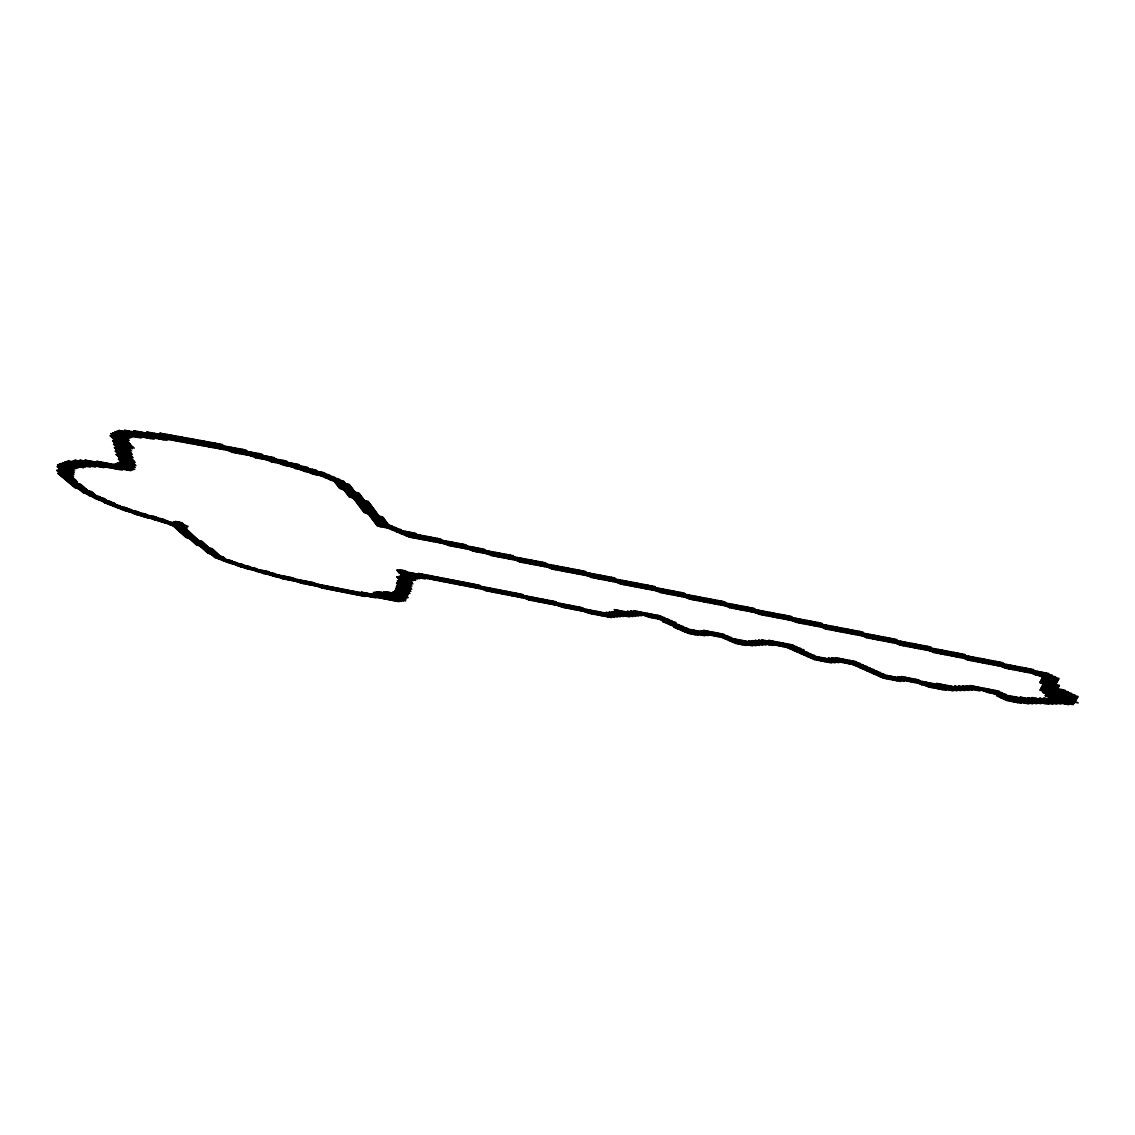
<?xml version="1.0" encoding="UTF-8"?>
<svg xmlns="http://www.w3.org/2000/svg" width="1135" height="1135" viewBox="0 0 1135 1135"><rect width="100%" height="100%" fill="white"/><g stroke="black" fill="none" stroke-linecap="round" stroke-linejoin="round"><path stroke-width="1.5" d="M821.726 627.201L821.768 623.243L660.272 592.527L640.551 583.844L641.97 588.072L626.094 581.092L627.627 585.348L607.665 576.608L609.339 580.893L593.293 573.884L595.081 578.183L574.906 569.401L576.85 573.728L560.619 566.706L562.662 571.047L542.275 562.236L544.474 566.606L528.059 559.541L530.371 563.939L509.757 555.086L512.211 559.512L495.64 552.404L498.194 556.845L477.367 547.964L480.077 552.433L459.108 543.509L461.959 548.021L445.09 540.856L448.055 545.382L585.66 571.444L587.519 575.757M983.804 690.832L984.769 688.392L1014.009 701.898L1016.307 697.145L1029.175 703.147L1032.07 697.571L1044.952 703.601L1047.633 698.805L1057.295 703.359L1065.056 690.208L1042.341 685.838L1078.25 702.934L1048.541 697.174L1059.054 678.432L1005.156 668.132L1001.723 666.486L1003.241 662.812L825.415 628.889L825.486 624.945L840.269 631.727L840.467 627.797L855.18 634.564L855.492 630.663L873.766 639.09L874.22 635.231L888.748 641.956L889.343 638.097L907.376 646.496L908.114 642.68L922.457 649.376L923.322 645.574L941.114 653.916L942.135 650.156L956.28 656.81L957.429 653.079L974.993 661.379L976.299 657.662L990.245 664.287L991.678 660.598L1008.987 668.856L1010.576 665.209L1024.337 671.792L1026.054 668.16L1056.586 682.844L1041.277 679.908L1057.948 687.895L1042.795 684.972L1075.554 700.593L1045.746 694.819L1065.127 703.984L1071.61 693.357L1041.433 687.54L1074.022 703.019L1051.79 698.706M828.394 658.896L835.289 661.96L835.459 657.662L849.278 663.819L849.519 660.386L893.614 680.106L894.196 676.843L904.198 681.341L879.866 676.588L880.476 672.459L863.011 669.068L863.451 664.84L828.408 658.03L828.309 662.315L786.328 643.744L786.569 647.305M925.167 685.427L925.99 682.178L942.476 689.654L943.923 684.816L957.075 690.804L876.518 675.098L877.085 670.941L859.606 667.55L860.018 663.294L831.927 657.846L831.785 662.131L821.428 657.548L821.399 660.967L779.334 642.396L779.617 645.957L768.948 641.261M852.768 664.5L853.052 661.067L897.09 680.787L897.842 676.701L968.552 690.477L958.692 685.951L957.344 689.995L947.47 685.497L946.235 689.541L933.055 683.554L931.963 687.597L912.072 678.616L911.362 681.88L901.36 677.382M862.643 635.983L863.026 632.096L689.442 599.053L669.905 590.413L671.097 594.584L651.419 585.901L652.753 590.115L636.934 583.149L638.367 587.391L622.477 580.411L624.037 584.667L604.061 575.927L605.778 580.212L589.703 573.203L591.519 577.502L754.704 608.502L755.201 612.559M1032.027 673.268L1033.801 669.636L866.289 637.671L866.686 633.784L881.242 640.523L881.781 636.664L899.856 645.049L1048.882 673.523L1040.1 690.066L1069.312 703.899L1074.888 694.918L1040.994 688.377L1073.511 703.828L1078.136 696.479L1040.54 689.229L1073.001 704.622L1039.83 698.181L1037.248 702.976L1027.601 698.465M831.927 657.846L842.298 662.457L842.482 659.024L886.676 678.758L887.201 675.481L900.566 681.468L883.214 678.077L883.839 673.977L866.402 670.572L866.87 666.373L800.615 653.505L800.43 648.241L758.634 640.14L759.187 644.595L752.079 641.488M896.267 643.389L896.92 639.544L729.606 607.693L710.34 599.081L711.205 603.196L695.712 596.301L696.677 600.443L677.198 591.789L678.319 595.96L662.641 589.022L663.876 593.222L644.169 584.525L645.56 588.753L629.698 581.787L631.202 586.029L611.268 577.289L612.914 581.574L596.882 574.565L598.642 578.85L578.495 570.082L580.396 574.409L564.18 567.372L566.209 571.714L549.936 564.677L552.064 569.032L725.038 601.862L725.776 605.976M899.856 645.049L900.537 641.232L914.909 647.929L915.718 644.127L933.552 652.469L1052.273 675.169L1042.937 692.449L1068.815 704.707L1032.07 697.571M918.357 683.256L919.137 679.993L901.516 676.559L900.722 680.659L890.705 676.162L890.152 679.425L846.001 659.705L845.788 663.138L835.431 658.527M901.516 676.559L914.853 682.575L915.605 679.298L935.467 688.278L936.829 683.426L953.286 690.917L921.663 684.745L922.471 681.497L938.971 688.959L940.376 684.121L953.542 690.108L954.847 686.079L979.888 690.945L970.028 686.405M930.005 650.809L930.941 647.021L758.989 614.262L739.935 605.693L740.559 609.765L721.363 601.167L722.13 605.281L706.679 598.386L707.573 602.515L692.052 595.605L693.059 599.748L673.552 591.094L674.701 595.279L659.009 588.341L660.272 592.527M933.552 652.469L934.516 648.709L948.69 655.363L949.782 651.618L967.389 659.917L1055.664 676.801L1045.292 695.641L1061.438 703.274L1068.333 691.783L1041.887 686.689L1074.533 702.21M928.458 686.916L929.522 682.873L945.994 690.335L928.458 686.916L908.553 677.935L907.858 681.199L897.842 676.701M963.885 658.272L965.091 654.54L795.834 622.264L777.021 613.737L777.347 617.766L762.209 610.928L762.663 614.957L743.624 606.402L744.219 610.474L728.897 603.593L729.606 607.693M967.389 659.917L968.623 656.2L982.612 662.826L983.974 659.137L997.892 665.748L999.382 662.074L1016.648 670.331L1018.308 666.685L1035.418 674.899L1058.544 679.326L1044.994 672.771L1039.915 682.518L1076.065 699.77L1046.2 693.996M962.267 686.647L968.85 689.669L970.326 685.583L980.2 690.137L981.151 687.682L1010.434 701.203L1012.675 696.45L1028.764 703.927L1003.638 699.018L1005.809 694.237L962.551 685.824L961.161 689.896L954.592 686.888M1019.925 697.855L1032.779 703.842L1000.403 697.528L1002.545 692.719L966.424 685.71L964.991 689.782L958.422 686.774M966.14 686.533L972.723 689.555L973.929 686.278L987.067 692.336L988.401 689.087L1017.598 702.608L1020.322 697.06L1056.827 704.154L1043.959 698.096L1041.306 702.891L1031.658 698.38M994.26 693.74L995.65 690.491L1021.571 702.522L1023.954 697.755L1036.822 703.757L997.168 696.039L999.268 691.201L970.326 685.583M1005.156 668.132L1006.717 664.472L1020.493 671.055L1022.181 667.423L1056.089 683.71L1040.823 680.787L1077.101 698.138L1043.377 691.626M997.168 696.039L1006.844 700.508L1009.058 695.741L1025.16 703.218L1028.012 697.67L1060.97 704.069L1051.322 699.515M1035.418 674.899L1037.234 671.296L1057.565 681.085L1042.2 678.148L1058.927 686.178L1039.915 682.518M1039.263 675.637L1041.107 672.034L1058.061 680.206L1042.654 677.255M118.437 432.676L128.454 436.819L122.594 431.087L137.661 437.358L131.859 431.612L146.926 437.883L141.194 432.123L156.261 438.422L150.586 432.634L165.653 438.961L160.035 433.159L222.346 444.509L227.482 450.24M116.99 444.892L131.632 450.893L114.422 447.715L134.015 466.187L119.828 460.441L133.277 462.952L118.991 457.15L132.525 459.661L118.153 453.801L131.773 456.327L110.237 435.783L127.829 439.004L119.033 430.449L134.1 436.705L128.283 430.945L143.351 437.23L137.59 431.47L152.672 437.769L146.968 431.981L245.827 449.985L250.75 455.688M120.509 431.882L130.553 436.053L124.694 430.293L139.789 436.578L133.987 430.803L261.887 454.128L266.682 459.788M124.694 430.293L274.23 457.589L278.912 463.208M119.033 430.449L286.559 461.037L291.127 466.627M113.755 436.422L128.638 442.565L114.649 439.997L134.327 448.084L113.543 444.253L134.639 464.243L120.395 458.455L133.902 460.966L112.635 440.749L130.071 443.955L116.962 431.229L167.044 440.394L146.968 431.981M135.448 432.265L150.501 438.536L144.798 432.776L159.851 439.075L154.204 433.3L169.271 439.614L163.681 433.825L183.742 442.253L178.266 436.478L198.27 444.906L192.907 439.146L212.841 447.573L207.606 441.827L232.405 452.34L298.86 464.485L304.421 471.408L334.002 476.842L349.126 496.676L371.84 506.352L357.525 503.685L375.501 511.317L361.299 508.664L383.502 518.057L369.428 515.418L387.007 522.838L373.032 520.213L416.148 538.359L412.133 532.641L433.428 541.636L430.364 537.082L451.517 546.048L448.595 541.523L465.435 548.673L462.612 544.176L483.567 553.1L480.885 548.616L501.698 557.512L499.159 553.071L519.83 561.938L684.49 593.179L685.554 597.336M116.111 441.387L130.851 447.445L114.89 432.024L154.09 439.188L133.987 430.803M148.401 433.442L163.454 439.727L157.822 433.967L172.889 440.281L167.313 434.492L187.374 442.92L181.926 437.145L201.902 445.573L196.568 439.812L216.501 448.24L211.28 442.494L236.066 453.007L231.029 447.289L255.645 457.774L307.415 467.237L312.877 474.132L338.755 478.885L364.08 512.339L386.127 521.646L372.138 519.021L419.595 539.011L415.623 533.294L377.458 526.101L343.479 480.928L325.007 477.523L320.751 472.061L344.501 482.276L329.732 479.552L324.468 472.742L283.75 465.279L254.467 452.78L259.319 458.441L234.718 447.97L239.74 453.674L214.969 443.161L220.162 448.907L200.242 440.479L205.548 446.239L185.573 437.812L190.992 443.586L170.959 435.159L176.493 440.933L161.454 434.62M116.962 431.229L132.001 437.472L110.79 433.584L131.007 452.964L116.423 446.991L130.227 449.545L112.833 432.804L141.222 438.011L126.169 431.74M232.405 452.34L227.326 446.623L247.075 455.022L242.124 449.318L271.549 461.86L315.956 469.989L320.254 475.494M271.549 461.86L266.81 456.227L295.937 468.684L329.249 474.799L339.549 488.22L362.618 498.081L348.147 495.399L370.918 505.103L356.574 502.422L374.578 510.083L360.363 507.416L378.196 514.978L364.08 512.339M334.456 481.58L349.197 484.29L380.906 526.753L376.579 524.923L400.868 529.506L404.996 535.266L513.304 555.753L515.716 560.179M339.549 488.22L354.148 490.916L335.478 482.914L350.19 485.638L312.238 469.308L316.566 474.813L282.842 460.356L287.439 465.946L258.184 453.447L262.994 459.122L238.421 448.637L243.401 454.341L218.658 443.828L223.822 449.573L203.917 441.146L209.195 446.906L189.247 438.479L194.624 444.253L174.62 435.812L180.124 441.6L160.035 433.159M344.189 490.206L358.773 492.902L384.368 527.392L375.699 523.76L396.541 527.69L400.726 533.478L484.404 549.283L487.057 553.752M131.007 452.964L117.288 450.425L131.773 456.327M64.269 464.116L73.562 467.804L66.355 461.576L80.358 467.152L73.165 460.867L87.225 466.485L80.06 460.172L94.148 465.804L88.459 460.725L102.561 466.386L96.915 461.307L133.391 468.131L115.302 451.134L132.398 454.298L117.856 448.353M349.126 496.676L363.569 499.357L345.182 491.512L359.738 494.207L336.499 484.262L351.183 486.958L303.698 466.556L308.11 472.089M96.915 461.307L115.685 468.854L110.138 463.775L124.197 469.45L117.316 463.08L131.419 468.769L116.167 454.497L133.164 457.66L118.721 451.758M353.694 498.634L368.123 501.301L387.829 528.045M98.334 462.583L112.393 468.23L106.832 463.151L120.906 468.826L115.387 463.733L129.461 469.422L118.437 459.136L135.278 462.271L116.167 454.497M134.639 464.243L121.218 461.746L135.377 467.478L115.387 463.733M66.029 463.477L75.35 467.18L68.128 460.923L82.16 466.513L74.981 460.214L89.055 465.832L83.337 460.782L97.411 466.414L91.751 461.349L105.839 466.996L100.221 461.917L118.976 469.464L113.457 464.399L127.503 470.06L119.26 462.413L136.001 465.534L121.8 459.76M117.316 463.08L134.015 466.187M74.626 462.144L83.976 465.875L78.244 460.824L92.304 466.442L85.182 460.115L134.739 469.393L120.651 463.69M80.06 460.172L132.781 470.046L118.707 464.357M368.52 514.212L382.623 516.851L392.142 529.861L440.848 539.054L443.842 543.608M74.981 460.214L130.809 470.684L116.763 465.009M73.165 460.867L122.268 470.089L103.526 462.541L109.116 467.62L95.042 461.959L100.689 467.024L86.615 461.392M68.128 460.923L103.952 467.648L85.182 460.115M66.355 461.576L95.553 467.067L81.507 461.434M318.027 586.44L314.65 582.893L256.978 571.515L206.669 552.092L218.275 554.362L202.47 548.248L214.146 550.532L194.213 542.8L205.974 545.098L185.814 537.266L167.654 520.781L137.434 514.949L94.56 498.237L57.303 466.669L73.222 469.663L64.582 462.229L90.459 467.095L76.428 461.477M103.228 501.613L115.373 503.954L80.471 490.32L92.73 492.661L70.554 483.992L82.926 486.348L64.993 479.31L77.435 481.68L59.332 474.572L71.874 476.941L58.183 471.564L73.945 474.543L60.183 469.11L72.881 471.507L62.822 462.867L85.395 467.123L71.377 461.534L77.137 466.542L67.802 462.825M185.814 537.266L197.646 539.579L181.373 533.237L193.291 535.55L176.861 529.137L188.864 531.464L142.854 513.488L147.678 517.759L83.153 492.59L56.75 470.358L72.541 473.338L61.063 463.52L83.579 467.762L69.59 462.186M74.314 481.084L60.765 475.764L73.264 478.133L59.616 472.77L72.2 475.154L59.318 464.158L78.556 467.776L64.582 462.229M59.9 470.954L73.605 476.345L57.913 473.38L74.683 487.454L86.984 489.795L69.178 482.829L81.564 485.184L63.588 478.133L76.045 480.502L57.573 464.797L76.769 468.415L62.822 462.867M183.998 524.767L144.67 517.177L88.87 495.427L58.467 469.734L74.3 472.727L60.481 467.265M468.925 549.34L466.13 544.828L396.441 531.677L392.213 525.86L374.82 522.582L409.253 537.054L545.836 562.903L547.992 567.273M295.937 468.684L291.411 463.123L353.169 489.611L338.542 486.901L361.668 496.79L347.168 494.108L369.982 503.841L355.624 501.159L373.67 508.835L359.426 506.182L377.302 513.758L363.157 511.119L385.262 520.454L371.244 517.83L423.057 539.664L419.907 535.11L436.904 542.289L433.854 537.735L454.993 546.701L452.099 542.175L473.096 551.113L614.872 577.97L616.489 582.241M473.096 551.113L470.344 546.63L491.2 555.526L655.051 586.596L656.356 590.81M491.2 555.526L488.589 551.071L505.188 558.179L502.691 553.738L523.334 562.605L520.979 558.193L537.408 565.273L535.167 560.889L555.597 569.699L553.497 565.344L569.756 572.395L567.755 568.053L583.957 575.09L582.071 570.763L602.203 579.531L600.472 575.246L620.462 583.986L791.889 616.56L792.088 620.575M79.109 489.185L91.396 491.526L104.519 502.72L125.942 511.062L156.19 516.893L162.092 522.199L186.268 526.867L181.714 522.653L175.613 521.476L214.714 557.384L230.206 563.357L256.07 568.451L259.83 572.083M83.153 492.59L95.383 494.931L73.307 486.305L85.636 488.646L67.788 481.666L80.188 484.021L98.901 499.925L114.096 502.848L121.686 509.402L145.89 514.07L150.685 518.34M87.551 494.292L99.766 496.633L108.832 504.394L127.021 507.898L133.206 513.304L163.454 519.135L169.285 524.413L187.389 527.917L174.889 523.008M88.87 495.427L104.122 498.35L113.131 506.068L131.291 509.572L137.434 514.949M93.24 497.13L105.427 499.457L74.683 487.454M94.56 498.237L109.769 501.159L117.416 507.742L138.598 511.814L144.67 517.177M104.519 502.72L119.686 505.628L125.942 511.062M1043.249 684.121L1058.444 687.044L1041.731 679.028L1057.068 681.965L1029.927 668.898L1028.168 672.53L1014.435 665.947L1012.817 669.593L995.523 661.336L994.061 665.025L980.129 658.399L978.796 662.102L961.26 653.803L960.082 657.548L945.952 650.88L944.902 654.64L927.125 646.297L926.231 650.085L911.916 643.403L911.135 647.205L893.131 638.821L892.507 642.665L877.993 635.941L877.497 639.799L859.252 631.372L858.911 635.274L844.213 628.52L843.986 632.436L829.231 625.669L829.132 629.599L810.56 621.115L810.603 625.087L795.663 618.277L795.834 622.264M379.047 592.654L401.223 601.422L273.138 576.14L246.465 565.826L250.296 569.486L207.705 553.043L173.726 521.958L182.849 523.717L178.663 522.072L218.601 558.874L235.867 562.279L240.748 566.876L275.238 573.672L278.884 577.275M627.868 612.219L635.33 615.411L633.6 610.701L660.91 615.965L662.684 621.569L691.768 634.054L690.591 629.57L705.019 635.784L684.816 631.855L683.313 626.435L666.358 623.143L664.628 617.568L630.549 610.985L632.308 615.695L621.115 610.914L622.959 615.596L615.525 612.446M1040.1 690.066L1077.626 697.316L1061.253 689.47L1053.152 703.43L1043.505 698.905M61.049 473.962L74.669 479.325L62.17 476.955L75.704 482.262L66.383 480.488L84.274 487.497L71.945 485.142L94.063 493.796L81.819 491.455L154.899 519.972L188.169 526.399L175.613 521.476M609.608 613.013L617.029 616.149L614.375 609.623L629.287 615.965L627.513 611.283L668.345 619.171L670.019 624.718L686.959 627.995L688.406 633.401L698.493 635.359L647.234 613.326L648.511 617.085L675.722 622.349L677.567 628.762L762.621 645.262L751.952 640.594L752.562 645.02L741.907 640.381L742.616 644.793L714 632.379L714.78 635.983L703.97 631.301M614.375 609.623L672.034 620.76L673.935 627.201L688.406 633.401M1042.937 692.449L1076.576 698.961L1040.369 681.653L1059.423 685.313L1049.038 703.516L1039.405 698.99M768.849 640.367L793.337 645.091L793.606 650.412L810.986 653.788L811.043 658.101L835.261 662.812L824.904 658.215L824.847 661.634L782.824 643.063L783.093 646.638L768.849 640.367L769.317 644.836L758.634 640.14M173.442 526.03L185.502 528.371L160.418 518.553L165.1 522.781M558.065 605.551L556.15 601.805L397.747 571.118L417.283 579.049L401.549 575.998L413.183 580.709L397.534 577.658L412.956 583.887L397.434 580.865L407.649 593.775L396.385 589.278L408.543 591.661L397.222 587.121L409.451 589.519L398.073 584.951L410.373 587.348L398.924 582.752L411.296 585.163L399.392 569.756L405.777 570.99L412.445 579.744L400.783 575.019L411.083 588.27L398.811 585.873L410.175 590.427L399.151 576.353L414.857 579.403L409.707 572.593L425.341 578.963L403.195 574.665M411.296 585.163L399.79 580.524L412.232 582.95L402.584 570.366L422.177 578.353L418.545 573.459L479.793 585.305L482.262 589.164M662.386 620.646L675.992 623.271L657.491 615.312L658.697 619.057M755.399 641.261L762.507 644.382L761.996 639.913L796.883 646.666L797.111 651.958L814.476 655.335L814.49 659.619L831.756 662.982L817.952 656.867L817.938 660.3L775.829 641.715L776.156 645.29L765.472 640.594L765.855 644.169L758.733 641.048M414.857 579.403L399.279 573.076L396.98 570.125L522.767 594.485L524.938 598.287M606.672 613.297L614.078 616.433L612.176 611.793L635.671 616.333L624.491 611.566L626.293 616.248L615.142 611.495L638.693 616.064L627.513 611.283M662.684 621.569L679.652 624.86L681.199 630.308L708.197 635.557L697.372 630.89L698.28 634.479L650.653 613.978L651.901 617.752L637.005 611.354L638.367 615.127L630.904 611.935M1045.292 695.641L1075.029 701.402M399.392 569.756L418.999 577.729L416.091 573.828L427.81 578.609L424.944 574.707L440.564 581.077L437.784 577.19L453.347 583.56L450.666 579.673L466.173 586.057L463.577 582.17L479.041 588.54L476.544 584.681L495.782 592.626L493.399 588.795L508.707 595.137L506.423 591.321L521.689 597.663L519.504 593.846L538.487 601.749L536.415 597.975L551.539 604.288L549.553 600.528L568.365 608.388L566.507 604.657L581.475 610.942L579.715 607.225L598.344 615.056L596.712 611.368L611.524 617.624L588.469 613.141L586.767 609.438L601.635 615.695L600.018 612.006L611.141 616.702L609.211 612.077L632.649 616.617L617.752 610.275L619.98 615.879L612.559 612.73M703.743 630.393L724.286 634.366L725.151 638.849L759.287 645.474L748.632 640.821L749.27 645.233L735.054 639.048L735.82 643.474L746.007 645.446L717.433 633.046L718.185 636.636L703.743 630.393L704.807 634.891L693.982 630.223L695.131 634.706L643.815 612.673L644.808 615.496M748.76 641.715L755.867 644.808L755.286 640.367L803.949 649.802L804.105 655.037L870.29 667.905L869.779 672.09L964.707 690.577L954.847 686.079M396.98 570.125L416.559 578.084L412.899 573.203L424.632 577.999L421.752 574.083L437.372 580.467L434.577 576.566L450.141 582.936L447.445 579.049L462.966 585.433L460.356 581.546L475.82 587.916L473.295 584.057L492.547 592.002L490.15 588.171L505.472 594.513L503.174 590.682L518.44 597.024L516.226 593.222L535.238 601.124L533.138 597.336L548.262 603.65L546.275 599.89L565.088 607.764L563.215 604.019L578.197 610.304L576.41 606.572L595.052 614.418L593.392 610.715L608.218 616.972L606.274 612.361L629.641 616.901L614.759 610.559L641.743 615.78L630.549 610.985M633.94 611.637L641.417 614.844L640.41 612.006L655.306 618.405L654.072 614.645L701.643 635.132L700.55 630.634L727.89 635.941L728.727 640.395L755.981 645.687L745.34 641.048L745.865 644.581L720.853 633.699L721.576 637.303M751.952 640.594L803.977 650.681L789.832 644.425L790.088 648.865L807.482 652.242L807.581 656.569L838.765 662.641L828.408 658.03M399.279 573.076L623.314 616.518L612.176 611.793M673.665 626.293L731.479 637.501L732.288 641.928L752.689 645.9L738.488 639.714L739.211 644.127L710.581 631.713L711.39 635.316L700.55 630.634M748.632 640.821L772.765 645.503L762.096 640.821M835.459 657.662L856.57 661.748L856.201 666.018L873.695 669.423L873.156 673.594L960.891 690.69L951.031 686.193L949.754 690.222L936.602 684.249M1043.959 698.096L1073.511 703.828M419.283 574.452L431.002 579.233L428.15 575.317L443.757 581.702L441.004 577.8L456.554 584.184L453.887 580.297L469.393 586.667L466.826 582.808L486.106 590.753L620.348 616.802L609.211 612.077M673.935 627.201L765.955 645.049L755.286 640.367M400.783 575.019L419.723 578.708L400.158 570.749M486.106 590.753L483.652 586.909L499.003 593.25L496.648 589.42L511.956 595.761L509.686 591.945L528.726 599.862L617.397 617.071L606.274 612.361M561.811 607.126L614.446 617.341L603.338 612.645L604.927 616.333L590.087 610.077L591.761 613.78L573.104 605.934L574.92 609.665L559.924 603.38L561.811 607.126L542.984 599.252L544.999 603.025L529.861 596.712L531.974 600.486L512.963 592.583L515.191 596.4L499.911 590.058L502.238 593.889L486.901 587.533L489.327 591.378L470.06 583.433L472.6 587.292L457.121 580.921L459.76 584.809L444.225 578.424L446.949 582.326L431.357 575.942L434.18 579.843L418.545 573.459M373.174 594.428L384.24 598.798L378.295 591.761L400.513 600.557L393.277 591.704L408.373 594.669L397.122 590.186L409.267 592.555L396.782 576.708L415.594 580.368L403.932 575.644M958.692 685.951L1052.698 704.225L1039.83 698.181M987.067 692.336L1048.598 704.31L1035.73 698.28L1033.205 703.062L1020.322 697.06M936.829 683.426L972.425 690.364L962.551 685.824M997.523 695.244L1040.88 703.686L1028.012 697.67M189.871 538.841L201.689 541.14L222.474 560.378L242.62 564.336L247.43 568.919L293.483 577.999L297.001 581.574M1006.844 700.508L1021.174 703.303L992.018 689.796L990.671 693.045L977.547 686.987L976.299 690.25L966.424 685.71M375.373 594.13L390.128 599.961L383.516 592.044L407.479 596.755L396.583 583.078L412.019 586.1L400.527 581.475M184.367 527.321L171.853 522.426L196.369 544.772L208.088 547.056L192.042 540.827L203.846 543.126L183.6 535.252L195.475 537.564L179.117 531.194L191.077 533.507L174.591 527.066L186.622 529.407L153.154 516.312L157.907 520.554M200.356 546.318L212.061 548.602L226.347 561.868L249.345 566.393L253.162 570.054M362.178 592.995L373.259 597.351L370.237 593.846L381.303 598.216L376.082 592.059L405.89 597.932L396.484 586.199L411.806 589.193L396.583 583.078M410.175 590.427L397.959 588.043L409.267 592.555M376.834 592.952L398.967 601.706L282.643 578.736L279.04 575.147L294.121 581.006L290.588 577.431L309.373 584.724L305.953 581.177L324.638 588.455L321.304 584.922L336.201 590.739L332.938 587.221L347.792 593.023L344.614 589.519L359.426 595.322L356.319 591.832L367.399 596.187L364.349 592.697L375.43 597.053L372.422 593.548L405.025 599.975L395.647 588.356L410.884 591.349L399.548 586.795M207.705 553.043L219.296 555.313L203.534 549.212L215.182 551.496L195.291 543.793L207.024 546.077L190.964 539.834L202.768 542.133L182.48 534.245L194.383 536.557L177.996 530.173L189.971 532.485L135.562 511.232L140.442 515.531M211.635 554.561L223.198 556.831L230.206 563.357M384.254 592.924L402.769 600.273L394.824 590.498L409.976 593.463L398.697 588.952M407.649 593.775L395.562 591.392L406.77 595.861L385.758 591.732L393.079 600.543L374.621 593.25L404.33 599.11L385.758 591.732M214.714 557.384L231.994 560.775L236.917 565.4L268.555 571.629L273.138 576.14M378.295 591.761L408.189 597.634L393.277 591.704M269.364 574.679L265.661 571.061L288.375 579.871L284.814 576.282L303.627 583.589L300.151 580.028L315.147 585.859L311.756 582.326L330.413 589.59L327.121 586.071L341.99 591.888L338.769 588.37L353.595 594.173L350.46 590.682L365.243 596.485L321.744 587.887L318.41 584.355L333.307 590.172L330.03 586.653L344.884 592.456L341.692 588.952L356.503 594.754L353.382 591.25L364.491 595.605L361.412 592.115L376.182 597.918L300.747 583.021L297.257 579.46L312.253 585.291L308.848 581.744L327.518 589.022L324.213 585.504L339.095 591.307L335.861 587.802L350.701 593.605L347.537 590.101L362.335 595.903L359.242 592.413L370.322 596.769L367.286 593.264L378.366 597.634L373.869 592.371L406.6 598.812L391.745 592.91L398.257 600.841L376.082 592.059M361.412 592.115L405.734 600.855L383.516 592.044M233.072 563.911L229.114 560.208L263.632 573.544L403.478 601.139L381.275 592.342L387.191 599.379L372.422 593.548M247.43 568.919L212.656 555.497L224.219 557.767L204.584 550.177L216.218 552.461L196.369 544.772M240.748 566.876L213.692 556.448L225.227 558.704L205.634 551.142L217.239 553.412L201.42 547.283L213.11 549.567L193.134 541.821L204.91 544.119L184.707 536.259L196.568 538.572L180.252 532.216L192.184 534.528L175.726 528.101L187.743 530.442L150.118 515.73L154.899 519.972M300.747 583.021L281.92 575.715L285.509 579.304L262.781 570.494L266.498 574.111L239.726 563.769L243.614 567.443M282.643 578.736L259.901 569.926L263.632 573.544M321.744 587.887L303.059 580.609L306.493 584.156L287.708 576.85L291.255 580.439L272.357 573.104L276.004 576.708L253.19 567.883L256.978 571.515M176.762 522.54L185.133 525.817M173.726 521.958L186.268 526.867M162.092 522.199L123.985 507.317L128.95 511.644M56.75 470.358L70.469 475.749M57.913 473.38L76.045 480.502M60.765 465.393L74.64 470.897L58.75 467.89L72.541 473.338M57.573 464.797L71.462 470.287M72.881 471.507L59.034 466.031L74.995 469.039L61.063 463.52M57.303 466.669L71.122 472.132M373.869 592.371L396.016 601.124L388.752 592.328L403.62 598.23M61.63 470.33L70.796 473.948M58.467 469.734L72.2 475.154M405.181 597.053L394.015 592.612L406.06 594.967L394.824 590.498M394.753 593.506L405.89 597.932M386.496 592.626L405.025 599.975M62.51 464.754L71.789 468.443M59.318 464.158L73.222 469.663M395.647 588.356L406.94 592.867M397.86 591.094L405.351 594.073M396.299 592.3L407.479 596.755M399.662 583.688L411.083 588.27M408.742 588.597L397.321 584.014L409.65 586.426L398.172 581.801L410.572 584.227L399.038 579.574L411.508 582L399.903 577.318M396.484 586.199L407.834 590.739M409.849 583.276L398.286 578.623L410.771 581.049L399.151 576.353M397.434 580.865L408.926 585.49M118.437 459.136L132.653 464.91M122.608 463.037L132.029 466.854M119.26 462.413L133.391 468.131M402.287 576.963L410.047 580.098M396.782 576.708L412.232 582.95M119.558 455.135L133.902 460.966M131.901 461.647L117.586 455.83L131.149 458.341L116.735 452.468L130.369 455.007L115.855 449.063L129.603 451.616L114.99 445.629L132.27 448.822L112.635 440.749M414.133 578.439L398.513 572.097L583.035 607.863L584.766 611.581M114.422 447.715L128.979 453.659M115.302 451.134L129.759 457.022M128.808 448.183L114.096 442.139L131.49 445.346L111.712 437.188L129.262 440.408L114.323 434.237M130.227 449.545L115.543 443.515L132.909 446.722L113.188 438.592L127.191 441.174L112.28 435.003L129.901 438.238L114.89 432.024M113.543 444.253L128.184 450.255M112.833 432.804L127.829 439.004M110.79 433.584L125.758 439.77M110.237 435.783L130.071 443.955M116.38 433.456L126.368 437.599M588.469 613.141L569.813 605.295L571.629 609.027L552.844 601.167L554.802 604.927L539.692 598.613L541.75 602.387L526.583 596.074L528.726 599.862M448.055 545.382L426.873 536.415L429.966 540.984L408.657 531.974L412.7 537.706L373.926 521.405L387.872 524.015L370.336 516.624L384.382 519.262L362.221 509.885L376.394 512.538L358.476 504.933L372.762 507.6L354.659 499.897L369.059 502.578L346.175 492.817L360.703 495.498L337.521 485.581L352.176 488.291L295.128 463.804L299.626 469.365M633.6 610.701L648.511 617.085M312.877 474.132L279.125 459.675L283.75 465.279M304.421 471.408L270.513 456.908L275.223 462.541L250.764 452.099L255.645 457.774M552.064 569.032L531.62 560.208L533.89 564.606L517.447 557.526L519.83 561.938M735.82 643.474L707.162 631.046L707.985 634.664L700.777 631.542M591.519 577.502L571.331 568.734L573.303 573.062L557.058 566.024L559.129 570.366L538.714 561.555L540.941 565.939L524.526 558.874L526.853 563.272L506.224 554.405L508.707 558.846L492.108 551.738L494.69 556.193L473.848 547.297L476.587 551.766L455.603 542.842L458.469 547.354L437.344 538.401L440.366 542.941L423.383 535.763L426.505 540.317L405.181 531.322L409.253 537.054M814.49 659.619L772.339 641.034L772.68 644.623L761.996 639.913M831.898 658.711L838.808 661.79L838.978 658.343L883.214 678.077M897.7 677.524L904.368 680.518L905.035 677.24L921.663 684.745M825.415 628.889L806.829 620.405L806.914 624.378L788.172 615.851L788.399 619.866L773.318 613.042L773.673 617.057L758.52 610.219L758.989 614.262M866.289 637.671L847.973 629.23L847.717 633.146L832.962 626.378L832.835 630.308L814.292 621.824L814.306 625.782L799.381 618.986L799.522 622.973L780.738 614.446L781.036 618.462L765.912 611.623L766.324 615.667L747.312 607.097L747.88 611.169L732.572 604.302L733.253 608.374L714.014 599.777L714.851 603.891L699.359 596.996L700.309 601.124L680.844 592.484L681.936 596.655L666.273 589.718L667.494 593.903L647.801 585.22L649.149 589.434L633.316 582.468L634.791 586.71L618.873 579.73L620.462 583.986M1001.723 666.486L987.819 659.875L986.428 663.564L972.454 656.938L971.177 660.641L953.599 652.341L952.492 656.087L938.319 649.433L937.34 653.192L919.52 644.85L918.683 648.652L904.325 641.956L903.616 645.772L885.555 637.388L885.002 641.232L870.46 634.508L870.02 638.381L851.718 629.939L851.449 633.855L836.708 627.087L836.552 631.017L818.023 622.533L818.009 626.492L803.098 619.696L803.211 623.668L784.455 615.156L784.711 619.171L769.615 612.332L769.998 616.362L751.001 607.792L751.54 611.864L736.26 604.998L736.899 609.069L717.689 600.472L718.483 604.586L703.019 597.691L703.941 601.82L688.406 594.91L689.442 599.053"/></g></svg>
